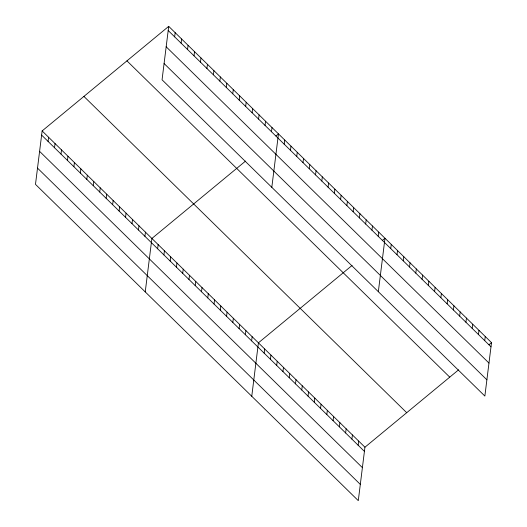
<?xml version="1.0" encoding="UTF-8"?>
<svg xmlns="http://www.w3.org/2000/svg" width="527" height="527" viewBox="0 0 527 527"><rect width="100%" height="100%" fill="white"/><g stroke="black" fill="none" stroke-linecap="round" stroke-linejoin="round"><path stroke-width="0.79" d="M168.712 26.35L162.059 79.788L484.86 396.073L491.513 342.636L168.712 26.35L42.14 130.927L35.487 184.364L358.288 500.65L364.941 447.212L458.609 369.829M48.076 141.427L48.596 137.251M54.531 147.751L55.052 143.575M60.987 154.075L61.507 149.905M67.443 160.406L67.963 156.229M73.899 166.73L74.419 162.553M80.354 173.054L80.875 168.877M86.81 179.378L87.33 175.208M93.266 185.708L93.786 181.532M99.722 192.032L100.242 187.856M106.177 198.356L106.698 194.18M112.64 204.687L113.153 200.51M119.095 211.011L119.616 206.834M125.551 217.335L126.072 213.158M132.007 223.659L132.527 219.482M138.463 229.989L138.983 225.813M144.918 236.313L145.439 232.137M174.648 36.85L175.168 32.674M145.235 291.899L151.895 238.461L245.556 161.078M181.104 43.174L181.624 39.005M157.639 248.777L158.159 244.6M187.559 49.505L188.08 45.329M163.904 254.916L164.424 250.74M194.015 55.829L194.535 51.653M170.168 261.056L170.689 256.88M200.471 62.153L200.991 57.977M176.44 267.196L176.96 263.019M206.927 68.477L207.447 64.307M182.704 273.335L183.225 269.159M213.389 74.808L213.903 70.631M188.969 279.475L189.489 275.298M219.845 81.132L220.365 76.955M195.234 285.614L195.754 281.438M226.3 87.456L226.821 83.279M201.505 291.754L202.025 287.577M232.756 93.78L233.277 89.61M207.77 297.893L208.29 293.717M239.212 100.11L239.732 95.934M214.034 304.033L214.555 299.856M220.299 310.172L220.82 305.996M245.668 106.434L246.188 102.258M226.564 316.312L227.084 312.136M252.123 112.758L252.644 108.582M232.835 322.452L233.356 318.275M258.579 119.089L259.1 114.912M239.1 328.591L239.62 324.415M265.035 125.413L265.555 121.236M245.365 334.731L245.885 330.561M271.491 131.737L272.011 127.56M251.629 340.87L252.15 336.7M271.813 187.329L278.467 133.884L275.937 135.979M251.761 396.278L258.414 342.84L352.082 265.45M284.211 144.2L284.732 140.024M264.165 353.149L264.686 348.979M290.476 150.34L290.996 146.163M270.43 359.289L270.95 355.119M296.747 156.479L297.268 152.31M276.695 365.428L277.215 361.258M303.012 162.619L303.532 158.449M282.959 371.575L283.48 367.398M309.277 168.759L309.797 164.589M289.231 377.714L289.751 373.538M315.541 174.898L316.062 170.728M295.495 383.854L296.016 379.677M321.813 181.038L322.326 176.868M301.76 389.993L302.281 385.817M328.077 187.177L328.598 183.007M308.025 396.133L308.545 391.956M334.342 193.323L334.862 189.147M314.296 402.272L314.81 398.096M340.607 199.463L341.127 195.286M320.561 408.412L321.081 404.235M346.871 205.602L347.392 201.426M326.826 414.551L327.346 410.375M353.143 211.742L353.663 207.566M333.09 420.691L333.611 416.514M359.407 217.882L359.928 213.705M339.355 426.83L339.875 422.654M365.672 224.021L366.193 219.845M345.626 432.97L346.147 428.794M371.937 230.161L372.457 225.984M351.891 439.11L352.411 434.933M378.208 236.3L378.722 232.124M358.156 445.249L358.676 441.073M378.333 291.701L384.993 238.263L382.457 240.352M390.738 248.579L391.258 244.403M397.002 254.719L397.523 250.542M403.267 260.858L403.787 256.682M409.538 266.998L410.059 262.821M415.803 273.138L416.323 268.961M422.068 279.277L422.588 275.101M428.332 285.417L428.853 281.24M434.604 291.556L435.118 287.38M440.868 297.696L441.389 293.519M447.133 303.835L447.654 299.659M453.398 309.975L453.918 305.798M459.663 316.114L460.183 311.938M465.934 322.254L466.454 318.077M472.199 328.393L472.719 324.217M478.463 334.533L478.984 330.357M484.728 340.673L485.248 336.496M488.984 344.73L491.513 342.636M168.192 30.526L490.993 346.812M166.17 46.784L488.97 363.07M164.081 63.53L486.882 379.815M126.941 60.862L449.748 377.148M83.912 96.415L406.712 412.7M42.14 130.927L364.941 447.212M41.62 135.103L364.421 451.389M39.597 151.354L362.398 467.647M37.509 168.106L360.31 484.392"/></g></svg>
